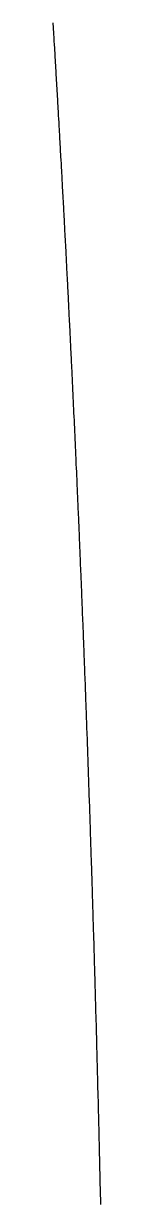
# Model space of a CAD drawing. Header units: millimetres. Extents: x 88 to 97873, y 32 to 55088.
# Drawn here: x 49184.47 to 49184.87, y 5186.05 to 5196.17 of the extents above; entities that cross this region are included whole.
import ezdxf

# ---------------------------------------------------------------- set-up
doc = ezdxf.new("R2010")
doc.units = ezdxf.units.MM
doc.header["$LTSCALE"] = 0.3

msp = doc.modelspace()

# ---------------------------------------------------------------- linework, layer by layer
for p, q in [((49184.468, 5196.163), (49184.467, 5196.178)), ((49184.469, 5196.148), (49184.468, 5196.163)), ((49184.47, 5196.133), (49184.469, 5196.148)), ((49184.471, 5196.118), (49184.47, 5196.133)), ((49184.472, 5196.103), (49184.471, 5196.118)), ((49184.473, 5196.088), (49184.472, 5196.103)), ((49184.474, 5196.073), (49184.473, 5196.088)), ((49184.475, 5196.058), (49184.474, 5196.073)), ((49184.476, 5196.043), (49184.475, 5196.058)), ((49184.476, 5196.028), (49184.476, 5196.043)), ((49184.477, 5196.013), (49184.476, 5196.028)), ((49184.478, 5195.997), (49184.477, 5196.013)), ((49184.479, 5195.982), (49184.478, 5195.997)), ((49184.48, 5195.967), (49184.479, 5195.982)), ((49184.481, 5195.952), (49184.48, 5195.967)), ((49184.482, 5195.937), (49184.481, 5195.952)), ((49184.483, 5195.922), (49184.482, 5195.937)), ((49184.484, 5195.907), (49184.483, 5195.922)), ((49184.484, 5195.892), (49184.484, 5195.907)), ((49184.485, 5195.877), (49184.484, 5195.892)), ((49184.486, 5195.862), (49184.485, 5195.877)), ((49184.487, 5195.847), (49184.486, 5195.862)), ((49184.488, 5195.831), (49184.487, 5195.847)), ((49184.489, 5195.816), (49184.488, 5195.831)), ((49184.49, 5195.801), (49184.489, 5195.816)), ((49184.491, 5195.786), (49184.49, 5195.801)), ((49184.492, 5195.771), (49184.491, 5195.786)), ((49184.492, 5195.756), (49184.492, 5195.771)), ((49184.493, 5195.741), (49184.492, 5195.756)), ((49184.494, 5195.725), (49184.493, 5195.741)), ((49184.495, 5195.71), (49184.494, 5195.725)), ((49184.496, 5195.695), (49184.495, 5195.71)), ((49184.497, 5195.68), (49184.496, 5195.695)), ((49184.498, 5195.665), (49184.497, 5195.68)), ((49184.499, 5195.65), (49184.498, 5195.665)), ((49184.499, 5195.634), (49184.499, 5195.65)), ((49184.5, 5195.619), (49184.499, 5195.634)), ((49184.501, 5195.604), (49184.5, 5195.619)), ((49184.502, 5195.589), (49184.501, 5195.604)), ((49184.503, 5195.574), (49184.502, 5195.589)), ((49184.504, 5195.558), (49184.503, 5195.574)), ((49184.505, 5195.543), (49184.504, 5195.558)), ((49184.506, 5195.528), (49184.505, 5195.543)), ((49184.506, 5195.513), (49184.506, 5195.528)), ((49184.507, 5195.497), (49184.506, 5195.513)), ((49184.508, 5195.482), (49184.507, 5195.497)), ((49184.509, 5195.467), (49184.508, 5195.482)), ((49184.51, 5195.452), (49184.509, 5195.467)), ((49184.511, 5195.436), (49184.51, 5195.452)), ((49184.512, 5195.421), (49184.511, 5195.436)), ((49184.513, 5195.406), (49184.512, 5195.421)), ((49184.513, 5195.391), (49184.513, 5195.406)), ((49184.514, 5195.375), (49184.513, 5195.391)), ((49184.515, 5195.36), (49184.514, 5195.375)), ((49184.516, 5195.345), (49184.515, 5195.36)), ((49184.517, 5195.33), (49184.516, 5195.345)), ((49184.518, 5195.314), (49184.517, 5195.33)), ((49184.519, 5195.299), (49184.518, 5195.314)), ((49184.519, 5195.284), (49184.519, 5195.299)), ((49184.52, 5195.268), (49184.519, 5195.284)), ((49184.521, 5195.253), (49184.52, 5195.268)), ((49184.522, 5195.238), (49184.521, 5195.253)), ((49184.523, 5195.222), (49184.522, 5195.238)), ((49184.524, 5195.207), (49184.523, 5195.222)), ((49184.525, 5195.192), (49184.524, 5195.207)), ((49184.525, 5195.176), (49184.525, 5195.192)), ((49184.526, 5195.161), (49184.525, 5195.176)), ((49184.527, 5195.146), (49184.526, 5195.161)), ((49184.528, 5195.13), (49184.527, 5195.146)), ((49184.529, 5195.115), (49184.528, 5195.13)), ((49184.53, 5195.1), (49184.529, 5195.115)), ((49184.531, 5195.084), (49184.53, 5195.1)), ((49184.531, 5195.069), (49184.531, 5195.084)), ((49184.532, 5195.053), (49184.531, 5195.069)), ((49184.533, 5195.038), (49184.532, 5195.053)), ((49184.534, 5195.023), (49184.533, 5195.038)), ((49184.535, 5195.007), (49184.534, 5195.023)), ((49184.536, 5194.992), (49184.535, 5195.007)), ((49184.537, 5194.976), (49184.536, 5194.992)), ((49184.537, 5194.961), (49184.537, 5194.976)), ((49184.538, 5194.945), (49184.537, 5194.961)), ((49184.539, 5194.93), (49184.538, 5194.945)), ((49184.54, 5194.915), (49184.539, 5194.93)), ((49184.541, 5194.899), (49184.54, 5194.915)), ((49184.542, 5194.884), (49184.541, 5194.899)), ((49184.543, 5194.868), (49184.542, 5194.884)), ((49184.543, 5194.853), (49184.543, 5194.868)), ((49184.544, 5194.837), (49184.543, 5194.853)), ((49184.545, 5194.822), (49184.544, 5194.837)), ((49184.546, 5194.806), (49184.545, 5194.822)), ((49184.547, 5194.791), (49184.546, 5194.806)), ((49184.548, 5194.775), (49184.547, 5194.791)), ((49184.548, 5194.76), (49184.548, 5194.775)), ((49184.549, 5194.744), (49184.548, 5194.76)), ((49184.55, 5194.729), (49184.549, 5194.744)), ((49184.551, 5194.713), (49184.55, 5194.729)), ((49184.552, 5194.698), (49184.551, 5194.713)), ((49184.553, 5194.682), (49184.552, 5194.698)), ((49184.553, 5194.667), (49184.553, 5194.682)), ((49184.554, 5194.651), (49184.553, 5194.667)), ((49184.555, 5194.636), (49184.554, 5194.651)), ((49184.556, 5194.62), (49184.555, 5194.636)), ((49184.557, 5194.605), (49184.556, 5194.62)), ((49184.558, 5194.589), (49184.557, 5194.605)), ((49184.558, 5194.574), (49184.558, 5194.589)), ((49184.559, 5194.558), (49184.558, 5194.574)), ((49184.56, 5194.542), (49184.559, 5194.558)), ((49184.561, 5194.527), (49184.56, 5194.542)), ((49184.562, 5194.511), (49184.561, 5194.527)), ((49184.563, 5194.496), (49184.562, 5194.511)), ((49184.563, 5194.48), (49184.563, 5194.496)), ((49184.564, 5194.464), (49184.563, 5194.48)), ((49184.565, 5194.449), (49184.564, 5194.464)), ((49184.566, 5194.433), (49184.565, 5194.449)), ((49184.567, 5194.418), (49184.566, 5194.433)), ((49184.568, 5194.402), (49184.567, 5194.418)), ((49184.568, 5194.386), (49184.568, 5194.402)), ((49184.569, 5194.371), (49184.568, 5194.386)), ((49184.57, 5194.355), (49184.569, 5194.371)), ((49184.571, 5194.339), (49184.57, 5194.355)), ((49184.572, 5194.324), (49184.571, 5194.339)), ((49184.572, 5194.308), (49184.572, 5194.324)), ((49184.573, 5194.292), (49184.572, 5194.308)), ((49184.574, 5194.277), (49184.573, 5194.292)), ((49184.575, 5194.261), (49184.574, 5194.277)), ((49184.576, 5194.245), (49184.575, 5194.261)), ((49184.577, 5194.23), (49184.576, 5194.245)), ((49184.577, 5194.214), (49184.577, 5194.23)), ((49184.578, 5194.198), (49184.577, 5194.214)), ((49184.579, 5194.183), (49184.578, 5194.198)), ((49184.58, 5194.167), (49184.579, 5194.183)), ((49184.581, 5194.151), (49184.58, 5194.167)), ((49184.581, 5194.135), (49184.581, 5194.151)), ((49184.582, 5194.12), (49184.581, 5194.135)), ((49184.583, 5194.104), (49184.582, 5194.12)), ((49184.584, 5194.088), (49184.583, 5194.104)), ((49184.585, 5194.072), (49184.584, 5194.088)), ((49184.585, 5194.057), (49184.585, 5194.072)), ((49184.586, 5194.041), (49184.585, 5194.057)), ((49184.587, 5194.025), (49184.586, 5194.041)), ((49184.588, 5194.009), (49184.587, 5194.025)), ((49184.589, 5193.994), (49184.588, 5194.009)), ((49184.589, 5193.978), (49184.589, 5193.994)), ((49184.59, 5193.962), (49184.589, 5193.978)), ((49184.591, 5193.946), (49184.59, 5193.962)), ((49184.592, 5193.93), (49184.591, 5193.946)), ((49184.593, 5193.915), (49184.592, 5193.93)), ((49184.593, 5193.899), (49184.593, 5193.915)), ((49184.594, 5193.883), (49184.593, 5193.899)), ((49184.595, 5193.867), (49184.594, 5193.883)), ((49184.596, 5193.851), (49184.595, 5193.867)), ((49184.597, 5193.835), (49184.596, 5193.851)), ((49184.597, 5193.82), (49184.597, 5193.835)), ((49184.598, 5193.804), (49184.597, 5193.82)), ((49184.599, 5193.788), (49184.598, 5193.804)), ((49184.6, 5193.772), (49184.599, 5193.788)), ((49184.601, 5193.756), (49184.6, 5193.772)), ((49184.601, 5193.74), (49184.601, 5193.756)), ((49184.602, 5193.724), (49184.601, 5193.74)), ((49184.603, 5193.708), (49184.602, 5193.724)), ((49184.604, 5193.692), (49184.603, 5193.708)), ((49184.605, 5193.677), (49184.604, 5193.692)), ((49184.605, 5193.661), (49184.605, 5193.677)), ((49184.606, 5193.645), (49184.605, 5193.661)), ((49184.607, 5193.629), (49184.606, 5193.645)), ((49184.608, 5193.613), (49184.607, 5193.629)), ((49184.609, 5193.597), (49184.608, 5193.613)), ((49184.609, 5193.581), (49184.609, 5193.597)), ((49184.61, 5193.565), (49184.609, 5193.581)), ((49184.611, 5193.549), (49184.61, 5193.565)), ((49184.612, 5193.533), (49184.611, 5193.549)), ((49184.612, 5193.517), (49184.612, 5193.533)), ((49184.613, 5193.501), (49184.612, 5193.517)), ((49184.614, 5193.485), (49184.613, 5193.501)), ((49184.615, 5193.469), (49184.614, 5193.485)), ((49184.616, 5193.453), (49184.615, 5193.469)), ((49184.616, 5193.437), (49184.616, 5193.453)), ((49184.617, 5193.421), (49184.616, 5193.437)), ((49184.618, 5193.405), (49184.617, 5193.421)), ((49184.619, 5193.389), (49184.618, 5193.405)), ((49184.619, 5193.373), (49184.619, 5193.389)), ((49184.62, 5193.357), (49184.619, 5193.373)), ((49184.621, 5193.341), (49184.62, 5193.357)), ((49184.622, 5193.325), (49184.621, 5193.341)), ((49184.623, 5193.309), (49184.622, 5193.325)), ((49184.623, 5193.293), (49184.623, 5193.309)), ((49184.624, 5193.277), (49184.623, 5193.293)), ((49184.625, 5193.261), (49184.624, 5193.277)), ((49184.626, 5193.245), (49184.625, 5193.261)), ((49184.626, 5193.229), (49184.626, 5193.245)), ((49184.627, 5193.213), (49184.626, 5193.229)), ((49184.628, 5193.196), (49184.627, 5193.213)), ((49184.629, 5193.18), (49184.628, 5193.196)), ((49184.63, 5193.164), (49184.629, 5193.18)), ((49184.63, 5193.148), (49184.63, 5193.164)), ((49184.631, 5193.132), (49184.63, 5193.148)), ((49184.632, 5193.116), (49184.631, 5193.132)), ((49184.633, 5193.1), (49184.632, 5193.116)), ((49184.633, 5193.084), (49184.633, 5193.1)), ((49184.634, 5193.067), (49184.633, 5193.084)), ((49184.635, 5193.051), (49184.634, 5193.067)), ((49184.636, 5193.035), (49184.635, 5193.051)), ((49184.636, 5193.019), (49184.636, 5193.035)), ((49184.637, 5193.003), (49184.636, 5193.019)), ((49184.638, 5192.987), (49184.637, 5193.003)), ((49184.639, 5192.97), (49184.638, 5192.987)), ((49184.639, 5192.954), (49184.639, 5192.97)), ((49184.64, 5192.938), (49184.639, 5192.954)), ((49184.641, 5192.922), (49184.64, 5192.938)), ((49184.642, 5192.906), (49184.641, 5192.922)), ((49184.642, 5192.889), (49184.642, 5192.906)), ((49184.643, 5192.873), (49184.642, 5192.889)), ((49184.644, 5192.857), (49184.643, 5192.873)), ((49184.645, 5192.841), (49184.644, 5192.857)), ((49184.645, 5192.824), (49184.645, 5192.841)), ((49184.646, 5192.808), (49184.645, 5192.824)), ((49184.647, 5192.792), (49184.646, 5192.808)), ((49184.648, 5192.776), (49184.647, 5192.792)), ((49184.648, 5192.759), (49184.648, 5192.776)), ((49184.649, 5192.743), (49184.648, 5192.759)), ((49184.65, 5192.727), (49184.649, 5192.743)), ((49184.651, 5192.711), (49184.65, 5192.727)), ((49184.651, 5192.694), (49184.651, 5192.711)), ((49184.652, 5192.678), (49184.651, 5192.694)), ((49184.653, 5192.662), (49184.652, 5192.678)), ((49184.654, 5192.645), (49184.653, 5192.662)), ((49184.654, 5192.629), (49184.654, 5192.645)), ((49184.655, 5192.613), (49184.654, 5192.629)), ((49184.656, 5192.596), (49184.655, 5192.613)), ((49184.657, 5192.58), (49184.656, 5192.596)), ((49184.657, 5192.564), (49184.657, 5192.58)), ((49184.658, 5192.547), (49184.657, 5192.564)), ((49184.659, 5192.531), (49184.658, 5192.547)), ((49184.66, 5192.515), (49184.659, 5192.531)), ((49184.66, 5192.498), (49184.66, 5192.515)), ((49184.661, 5192.482), (49184.66, 5192.498)), ((49184.662, 5192.465), (49184.661, 5192.482)), ((49184.663, 5192.449), (49184.662, 5192.465)), ((49184.663, 5192.433), (49184.663, 5192.449)), ((49184.664, 5192.416), (49184.663, 5192.433)), ((49184.665, 5192.4), (49184.664, 5192.416)), ((49184.665, 5192.383), (49184.665, 5192.4)), ((49184.666, 5192.367), (49184.665, 5192.383)), ((49184.667, 5192.35), (49184.666, 5192.367)), ((49184.668, 5192.334), (49184.667, 5192.35)), ((49184.668, 5192.317), (49184.668, 5192.334)), ((49184.669, 5192.301), (49184.668, 5192.317)), ((49184.67, 5192.285), (49184.669, 5192.301)), ((49184.671, 5192.268), (49184.67, 5192.285)), ((49184.671, 5192.252), (49184.671, 5192.268)), ((49184.672, 5192.235), (49184.671, 5192.252)), ((49184.673, 5192.219), (49184.672, 5192.235)), ((49184.673, 5192.202), (49184.673, 5192.219)), ((49184.674, 5192.186), (49184.673, 5192.202)), ((49184.675, 5192.169), (49184.674, 5192.186)), ((49184.676, 5192.153), (49184.675, 5192.169)), ((49184.676, 5192.136), (49184.676, 5192.153)), ((49184.677, 5192.119), (49184.676, 5192.136)), ((49184.678, 5192.103), (49184.677, 5192.119)), ((49184.678, 5192.086), (49184.678, 5192.103)), ((49184.679, 5192.07), (49184.678, 5192.086)), ((49184.68, 5192.053), (49184.679, 5192.07)), ((49184.681, 5192.037), (49184.68, 5192.053)), ((49184.681, 5192.02), (49184.681, 5192.037)), ((49184.682, 5192.003), (49184.681, 5192.02)), ((49184.683, 5191.987), (49184.682, 5192.003)), ((49184.683, 5191.97), (49184.683, 5191.987)), ((49184.684, 5191.954), (49184.683, 5191.97)), ((49184.685, 5191.937), (49184.684, 5191.954)), ((49184.686, 5191.92), (49184.685, 5191.937)), ((49184.686, 5191.904), (49184.686, 5191.92)), ((49184.687, 5191.887), (49184.686, 5191.904)), ((49184.688, 5191.87), (49184.687, 5191.887)), ((49184.688, 5191.854), (49184.688, 5191.87)), ((49184.689, 5191.837), (49184.688, 5191.854)), ((49184.69, 5191.82), (49184.689, 5191.837)), ((49184.691, 5191.804), (49184.69, 5191.82)), ((49184.691, 5191.787), (49184.691, 5191.804)), ((49184.692, 5191.77), (49184.691, 5191.787)), ((49184.693, 5191.754), (49184.692, 5191.77)), ((49184.693, 5191.737), (49184.693, 5191.754)), ((49184.694, 5191.72), (49184.693, 5191.737)), ((49184.695, 5191.704), (49184.694, 5191.72)), ((49184.695, 5191.687), (49184.695, 5191.704)), ((49184.696, 5191.67), (49184.695, 5191.687)), ((49184.697, 5191.653), (49184.696, 5191.67)), ((49184.698, 5191.637), (49184.697, 5191.653)), ((49184.698, 5191.62), (49184.698, 5191.637)), ((49184.699, 5191.603), (49184.698, 5191.62)), ((49184.7, 5191.586), (49184.699, 5191.603)), ((49184.7, 5191.57), (49184.7, 5191.586)), ((49184.701, 5191.553), (49184.7, 5191.57)), ((49184.702, 5191.536), (49184.701, 5191.553)), ((49184.702, 5191.519), (49184.702, 5191.536)), ((49184.703, 5191.502), (49184.702, 5191.519)), ((49184.704, 5191.486), (49184.703, 5191.502)), ((49184.704, 5191.469), (49184.704, 5191.486)), ((49184.705, 5191.452), (49184.704, 5191.469)), ((49184.706, 5191.435), (49184.705, 5191.452)), ((49184.707, 5191.418), (49184.706, 5191.435)), ((49184.707, 5191.401), (49184.707, 5191.418)), ((49184.708, 5191.385), (49184.707, 5191.401)), ((49184.709, 5191.368), (49184.708, 5191.385)), ((49184.709, 5191.351), (49184.709, 5191.368)), ((49184.71, 5191.334), (49184.709, 5191.351)), ((49184.711, 5191.317), (49184.71, 5191.334)), ((49184.711, 5191.3), (49184.711, 5191.317)), ((49184.712, 5191.283), (49184.711, 5191.3)), ((49184.713, 5191.266), (49184.712, 5191.283)), ((49184.713, 5191.249), (49184.713, 5191.266)), ((49184.714, 5191.232), (49184.713, 5191.249)), ((49184.715, 5191.216), (49184.714, 5191.232)), ((49184.715, 5191.199), (49184.715, 5191.216)), ((49184.716, 5191.182), (49184.715, 5191.199)), ((49184.717, 5191.165), (49184.716, 5191.182)), ((49184.717, 5191.148), (49184.717, 5191.165)), ((49184.718, 5191.131), (49184.717, 5191.148)), ((49184.719, 5191.114), (49184.718, 5191.131)), ((49184.719, 5191.097), (49184.719, 5191.114)), ((49184.72, 5191.08), (49184.719, 5191.097)), ((49184.721, 5191.063), (49184.72, 5191.08)), ((49184.721, 5191.046), (49184.721, 5191.063)), ((49184.722, 5191.029), (49184.721, 5191.046)), ((49184.723, 5191.012), (49184.722, 5191.029)), ((49184.723, 5190.995), (49184.723, 5191.012)), ((49184.724, 5190.978), (49184.723, 5190.995)), ((49184.725, 5190.961), (49184.724, 5190.978)), ((49184.725, 5190.944), (49184.725, 5190.961)), ((49184.726, 5190.927), (49184.725, 5190.944)), ((49184.727, 5190.909), (49184.726, 5190.927)), ((49184.727, 5190.892), (49184.727, 5190.909)), ((49184.728, 5190.875), (49184.727, 5190.892)), ((49184.729, 5190.858), (49184.728, 5190.875)), ((49184.729, 5190.841), (49184.729, 5190.858)), ((49184.73, 5190.824), (49184.729, 5190.841)), ((49184.731, 5190.807), (49184.73, 5190.824)), ((49184.731, 5190.79), (49184.731, 5190.807)), ((49184.732, 5190.773), (49184.731, 5190.79)), ((49184.733, 5190.756), (49184.732, 5190.773)), ((49184.733, 5190.738), (49184.733, 5190.756)), ((49184.734, 5190.721), (49184.733, 5190.738)), ((49184.735, 5190.704), (49184.734, 5190.721)), ((49184.735, 5190.687), (49184.735, 5190.704)), ((49184.736, 5190.67), (49184.735, 5190.687)), ((49184.737, 5190.653), (49184.736, 5190.67)), ((49184.737, 5190.635), (49184.737, 5190.653)), ((49184.738, 5190.618), (49184.737, 5190.635)), ((49184.738, 5190.601), (49184.738, 5190.618)), ((49184.739, 5190.584), (49184.738, 5190.601)), ((49184.74, 5190.567), (49184.739, 5190.584)), ((49184.74, 5190.549), (49184.74, 5190.567)), ((49184.741, 5190.532), (49184.74, 5190.549)), ((49184.742, 5190.515), (49184.741, 5190.532)), ((49184.742, 5190.498), (49184.742, 5190.515)), ((49184.743, 5190.481), (49184.742, 5190.498)), ((49184.744, 5190.463), (49184.743, 5190.481)), ((49184.744, 5190.446), (49184.744, 5190.463)), ((49184.745, 5190.429), (49184.744, 5190.446)), ((49184.746, 5190.411), (49184.745, 5190.429)), ((49184.746, 5190.394), (49184.746, 5190.411)), ((49184.747, 5190.377), (49184.746, 5190.394)), ((49184.747, 5190.36), (49184.747, 5190.377)), ((49184.748, 5190.342), (49184.747, 5190.36)), ((49184.749, 5190.325), (49184.748, 5190.342)), ((49184.749, 5190.308), (49184.749, 5190.325)), ((49184.75, 5190.29), (49184.749, 5190.308)), ((49184.751, 5190.273), (49184.75, 5190.29)), ((49184.751, 5190.256), (49184.751, 5190.273)), ((49184.752, 5190.238), (49184.751, 5190.256)), ((49184.752, 5190.221), (49184.752, 5190.238)), ((49184.753, 5190.204), (49184.752, 5190.221)), ((49184.754, 5190.186), (49184.753, 5190.204)), ((49184.754, 5190.169), (49184.754, 5190.186)), ((49184.755, 5190.152), (49184.754, 5190.169)), ((49184.756, 5190.134), (49184.755, 5190.152)), ((49184.756, 5190.117), (49184.756, 5190.134)), ((49184.757, 5190.1), (49184.756, 5190.117)), ((49184.757, 5190.082), (49184.757, 5190.1)), ((49184.758, 5190.065), (49184.757, 5190.082)), ((49184.759, 5190.047), (49184.758, 5190.065)), ((49184.759, 5190.03), (49184.759, 5190.047)), ((49184.76, 5190.012), (49184.759, 5190.03)), ((49184.761, 5189.995), (49184.76, 5190.012)), ((49184.761, 5189.978), (49184.761, 5189.995)), ((49184.762, 5189.96), (49184.761, 5189.978)), ((49184.762, 5189.943), (49184.762, 5189.96)), ((49184.763, 5189.925), (49184.762, 5189.943)), ((49184.764, 5189.908), (49184.763, 5189.925)), ((49184.764, 5189.89), (49184.764, 5189.908)), ((49184.765, 5189.873), (49184.764, 5189.89)), ((49184.765, 5189.855), (49184.765, 5189.873)), ((49184.766, 5189.838), (49184.765, 5189.855)), ((49184.767, 5189.82), (49184.766, 5189.838)), ((49184.767, 5189.803), (49184.767, 5189.82)), ((49184.768, 5189.785), (49184.767, 5189.803)), ((49184.769, 5189.768), (49184.768, 5189.785)), ((49184.769, 5189.75), (49184.769, 5189.768)), ((49184.77, 5189.733), (49184.769, 5189.75)), ((49184.77, 5189.715), (49184.77, 5189.733)), ((49184.771, 5189.698), (49184.77, 5189.715)), ((49184.772, 5189.68), (49184.771, 5189.698)), ((49184.772, 5189.663), (49184.772, 5189.68)), ((49184.773, 5189.645), (49184.772, 5189.663)), ((49184.773, 5189.628), (49184.773, 5189.645)), ((49184.774, 5189.61), (49184.773, 5189.628)), ((49184.775, 5189.593), (49184.774, 5189.61)), ((49184.775, 5189.575), (49184.775, 5189.593)), ((49184.776, 5189.557), (49184.775, 5189.575)), ((49184.776, 5189.54), (49184.776, 5189.557)), ((49184.777, 5189.522), (49184.776, 5189.54)), ((49184.777, 5189.505), (49184.777, 5189.522)), ((49184.778, 5189.487), (49184.777, 5189.505)), ((49184.779, 5189.469), (49184.778, 5189.487)), ((49184.779, 5189.452), (49184.779, 5189.469)), ((49184.78, 5189.434), (49184.779, 5189.452)), ((49184.78, 5189.417), (49184.78, 5189.434)), ((49184.781, 5189.399), (49184.78, 5189.417)), ((49184.782, 5189.381), (49184.781, 5189.399)), ((49184.782, 5189.364), (49184.782, 5189.381)), ((49184.783, 5189.346), (49184.782, 5189.364)), ((49184.783, 5189.328), (49184.783, 5189.346)), ((49184.784, 5189.311), (49184.783, 5189.328)), ((49184.785, 5189.293), (49184.784, 5189.311)), ((49184.785, 5189.275), (49184.785, 5189.293)), ((49184.786, 5189.258), (49184.785, 5189.275)), ((49184.786, 5189.24), (49184.786, 5189.258)), ((49184.787, 5189.222), (49184.786, 5189.24)), ((49184.787, 5189.205), (49184.787, 5189.222)), ((49184.788, 5189.187), (49184.787, 5189.205)), ((49184.789, 5189.169), (49184.788, 5189.187)), ((49184.789, 5189.152), (49184.789, 5189.169)), ((49184.79, 5189.134), (49184.789, 5189.152)), ((49184.79, 5189.116), (49184.79, 5189.134)), ((49184.791, 5189.098), (49184.79, 5189.116)), ((49184.791, 5189.081), (49184.791, 5189.098)), ((49184.792, 5189.063), (49184.791, 5189.081)), ((49184.793, 5189.045), (49184.792, 5189.063)), ((49184.793, 5189.028), (49184.793, 5189.045)), ((49184.794, 5189.01), (49184.793, 5189.028)), ((49184.794, 5188.992), (49184.794, 5189.01)), ((49184.795, 5188.974), (49184.794, 5188.992)), ((49184.795, 5188.957), (49184.795, 5188.974)), ((49184.796, 5188.939), (49184.795, 5188.957)), ((49184.797, 5188.921), (49184.796, 5188.939)), ((49184.797, 5188.903), (49184.797, 5188.921)), ((49184.798, 5188.885), (49184.797, 5188.903)), ((49184.798, 5188.868), (49184.798, 5188.885)), ((49184.799, 5188.85), (49184.798, 5188.868)), ((49184.799, 5188.832), (49184.799, 5188.85)), ((49184.8, 5188.814), (49184.799, 5188.832)), ((49184.8, 5188.796), (49184.8, 5188.814)), ((49184.801, 5188.779), (49184.8, 5188.796)), ((49184.802, 5188.761), (49184.801, 5188.779)), ((49184.802, 5188.743), (49184.802, 5188.761)), ((49184.803, 5188.725), (49184.802, 5188.743)), ((49184.803, 5188.707), (49184.803, 5188.725)), ((49184.804, 5188.689), (49184.803, 5188.707)), ((49184.804, 5188.672), (49184.804, 5188.689)), ((49184.805, 5188.654), (49184.804, 5188.672)), ((49184.805, 5188.636), (49184.805, 5188.654)), ((49184.806, 5188.618), (49184.805, 5188.636)), ((49184.807, 5188.6), (49184.806, 5188.618)), ((49184.807, 5188.582), (49184.807, 5188.6)), ((49184.808, 5188.564), (49184.807, 5188.582)), ((49184.808, 5188.547), (49184.808, 5188.564)), ((49184.809, 5188.529), (49184.808, 5188.547)), ((49184.809, 5188.511), (49184.809, 5188.529)), ((49184.81, 5188.493), (49184.809, 5188.511)), ((49184.81, 5188.475), (49184.81, 5188.493)), ((49184.811, 5188.457), (49184.81, 5188.475)), ((49184.811, 5188.439), (49184.811, 5188.457)), ((49184.812, 5188.421), (49184.811, 5188.439)), ((49184.812, 5188.403), (49184.812, 5188.421)), ((49184.813, 5188.385), (49184.812, 5188.403)), ((49184.814, 5188.368), (49184.813, 5188.385)), ((49184.814, 5188.35), (49184.814, 5188.368)), ((49184.815, 5188.332), (49184.814, 5188.35)), ((49184.815, 5188.314), (49184.815, 5188.332)), ((49184.816, 5188.296), (49184.815, 5188.314)), ((49184.816, 5188.278), (49184.816, 5188.296)), ((49184.817, 5188.26), (49184.816, 5188.278)), ((49184.817, 5188.242), (49184.817, 5188.26)), ((49184.818, 5188.224), (49184.817, 5188.242)), ((49184.818, 5188.206), (49184.818, 5188.224)), ((49184.819, 5188.188), (49184.818, 5188.206)), ((49184.819, 5188.17), (49184.819, 5188.188)), ((49184.82, 5188.152), (49184.819, 5188.17)), ((49184.82, 5188.134), (49184.82, 5188.152)), ((49184.821, 5188.116), (49184.82, 5188.134)), ((49184.821, 5188.098), (49184.821, 5188.116)), ((49184.822, 5188.08), (49184.821, 5188.098)), ((49184.822, 5188.062), (49184.822, 5188.08)), ((49184.823, 5188.044), (49184.822, 5188.062)), ((49184.824, 5188.026), (49184.823, 5188.044)), ((49184.824, 5188.008), (49184.824, 5188.026)), ((49184.825, 5187.99), (49184.824, 5188.008)), ((49184.825, 5187.972), (49184.825, 5187.99)), ((49184.826, 5187.954), (49184.825, 5187.972)), ((49184.826, 5187.936), (49184.826, 5187.954)), ((49184.827, 5187.918), (49184.826, 5187.936)), ((49184.827, 5187.9), (49184.827, 5187.918)), ((49184.828, 5187.882), (49184.827, 5187.9)), ((49184.828, 5187.864), (49184.828, 5187.882)), ((49184.829, 5187.846), (49184.828, 5187.864)), ((49184.829, 5187.828), (49184.829, 5187.846)), ((49184.83, 5187.81), (49184.829, 5187.828)), ((49184.83, 5187.792), (49184.83, 5187.81)), ((49184.831, 5187.774), (49184.83, 5187.792)), ((49184.831, 5187.756), (49184.831, 5187.774)), ((49184.832, 5187.737), (49184.831, 5187.756)), ((49184.832, 5187.719), (49184.832, 5187.737)), ((49184.833, 5187.701), (49184.832, 5187.719)), ((49184.833, 5187.683), (49184.833, 5187.701)), ((49184.834, 5187.665), (49184.833, 5187.683)), ((49184.834, 5187.647), (49184.834, 5187.665)), ((49184.835, 5187.629), (49184.834, 5187.647)), ((49184.835, 5187.611), (49184.835, 5187.629)), ((49184.836, 5187.593), (49184.835, 5187.611)), ((49184.836, 5187.575), (49184.836, 5187.593)), ((49184.837, 5187.557), (49184.836, 5187.575)), ((49184.837, 5187.538), (49184.837, 5187.557)), ((49184.838, 5187.52), (49184.837, 5187.538)), ((49184.838, 5187.502), (49184.838, 5187.52)), ((49184.839, 5187.484), (49184.838, 5187.502)), ((49184.839, 5187.466), (49184.839, 5187.484)), ((49184.84, 5187.448), (49184.839, 5187.466)), ((49184.84, 5187.43), (49184.84, 5187.448)), ((49184.841, 5187.412), (49184.84, 5187.43)), ((49184.841, 5187.393), (49184.841, 5187.412)), ((49184.841, 5187.375), (49184.841, 5187.393)), ((49184.842, 5187.357), (49184.841, 5187.375)), ((49184.842, 5187.339), (49184.842, 5187.357)), ((49184.843, 5187.321), (49184.842, 5187.339)), ((49184.843, 5187.303), (49184.843, 5187.321)), ((49184.844, 5187.284), (49184.843, 5187.303)), ((49184.844, 5187.266), (49184.844, 5187.284)), ((49184.845, 5187.248), (49184.844, 5187.266)), ((49184.845, 5187.23), (49184.845, 5187.248)), ((49184.846, 5187.212), (49184.845, 5187.23)), ((49184.846, 5187.194), (49184.846, 5187.212)), ((49184.847, 5187.175), (49184.846, 5187.194)), ((49184.847, 5187.157), (49184.847, 5187.175)), ((49184.848, 5187.139), (49184.847, 5187.157)), ((49184.848, 5187.121), (49184.848, 5187.139)), ((49184.849, 5187.103), (49184.848, 5187.121)), ((49184.849, 5187.084), (49184.849, 5187.103)), ((49184.85, 5187.066), (49184.849, 5187.084)), ((49184.85, 5187.048), (49184.85, 5187.066)), ((49184.85, 5187.03), (49184.85, 5187.048)), ((49184.851, 5187.012), (49184.85, 5187.03)), ((49184.851, 5186.993), (49184.851, 5187.012)), ((49184.852, 5186.975), (49184.851, 5186.993)), ((49184.852, 5186.957), (49184.852, 5186.975)), ((49184.853, 5186.939), (49184.852, 5186.957)), ((49184.853, 5186.92), (49184.853, 5186.939)), ((49184.854, 5186.902), (49184.853, 5186.92)), ((49184.854, 5186.884), (49184.854, 5186.902)), ((49184.855, 5186.866), (49184.854, 5186.884)), ((49184.855, 5186.847), (49184.855, 5186.866)), ((49184.855, 5186.829), (49184.855, 5186.847)), ((49184.856, 5186.811), (49184.855, 5186.829)), ((49184.856, 5186.793), (49184.856, 5186.811)), ((49184.857, 5186.774), (49184.856, 5186.793)), ((49184.857, 5186.756), (49184.857, 5186.774)), ((49184.858, 5186.738), (49184.857, 5186.756)), ((49184.858, 5186.72), (49184.858, 5186.738)), ((49184.859, 5186.701), (49184.858, 5186.72)), ((49184.859, 5186.683), (49184.859, 5186.701)), ((49184.859, 5186.665), (49184.859, 5186.683)), ((49184.86, 5186.647), (49184.859, 5186.665)), ((49184.86, 5186.628), (49184.86, 5186.647)), ((49184.861, 5186.61), (49184.86, 5186.628)), ((49184.861, 5186.592), (49184.861, 5186.61)), ((49184.862, 5186.573), (49184.861, 5186.592)), ((49184.862, 5186.555), (49184.862, 5186.573)), ((49184.863, 5186.537), (49184.862, 5186.555)), ((49184.863, 5186.519), (49184.863, 5186.537)), ((49184.863, 5186.5), (49184.863, 5186.519)), ((49184.864, 5186.482), (49184.863, 5186.5)), ((49184.864, 5186.464), (49184.864, 5186.482)), ((49184.865, 5186.445), (49184.864, 5186.464)), ((49184.865, 5186.427), (49184.865, 5186.445)), ((49184.866, 5186.409), (49184.865, 5186.427)), ((49184.866, 5186.39), (49184.866, 5186.409)), ((49184.866, 5186.372), (49184.866, 5186.39)), ((49184.867, 5186.354), (49184.866, 5186.372)), ((49184.867, 5186.335), (49184.867, 5186.354)), ((49184.868, 5186.317), (49184.867, 5186.335)), ((49184.868, 5186.299), (49184.868, 5186.317)), ((49184.869, 5186.281), (49184.868, 5186.299)), ((49184.869, 5186.262), (49184.869, 5186.281)), ((49184.869, 5186.244), (49184.869, 5186.262)), ((49184.87, 5186.226), (49184.869, 5186.244)), ((49184.87, 5186.207), (49184.87, 5186.226)), ((49184.871, 5186.189), (49184.87, 5186.207)), ((49184.871, 5186.17), (49184.871, 5186.189)), ((49184.871, 5186.152), (49184.871, 5186.17)), ((49184.872, 5186.134), (49184.871, 5186.152)), ((49184.872, 5186.115), (49184.872, 5186.134)), ((49184.873, 5186.097), (49184.872, 5186.115)), ((49184.873, 5186.079), (49184.873, 5186.097)), ((49184.874, 5186.06), (49184.873, 5186.079)), ((49184.874, 5186.042), (49184.874, 5186.06))]:
    msp.add_line(p, q)

doc.saveas('drawing.dxf')
